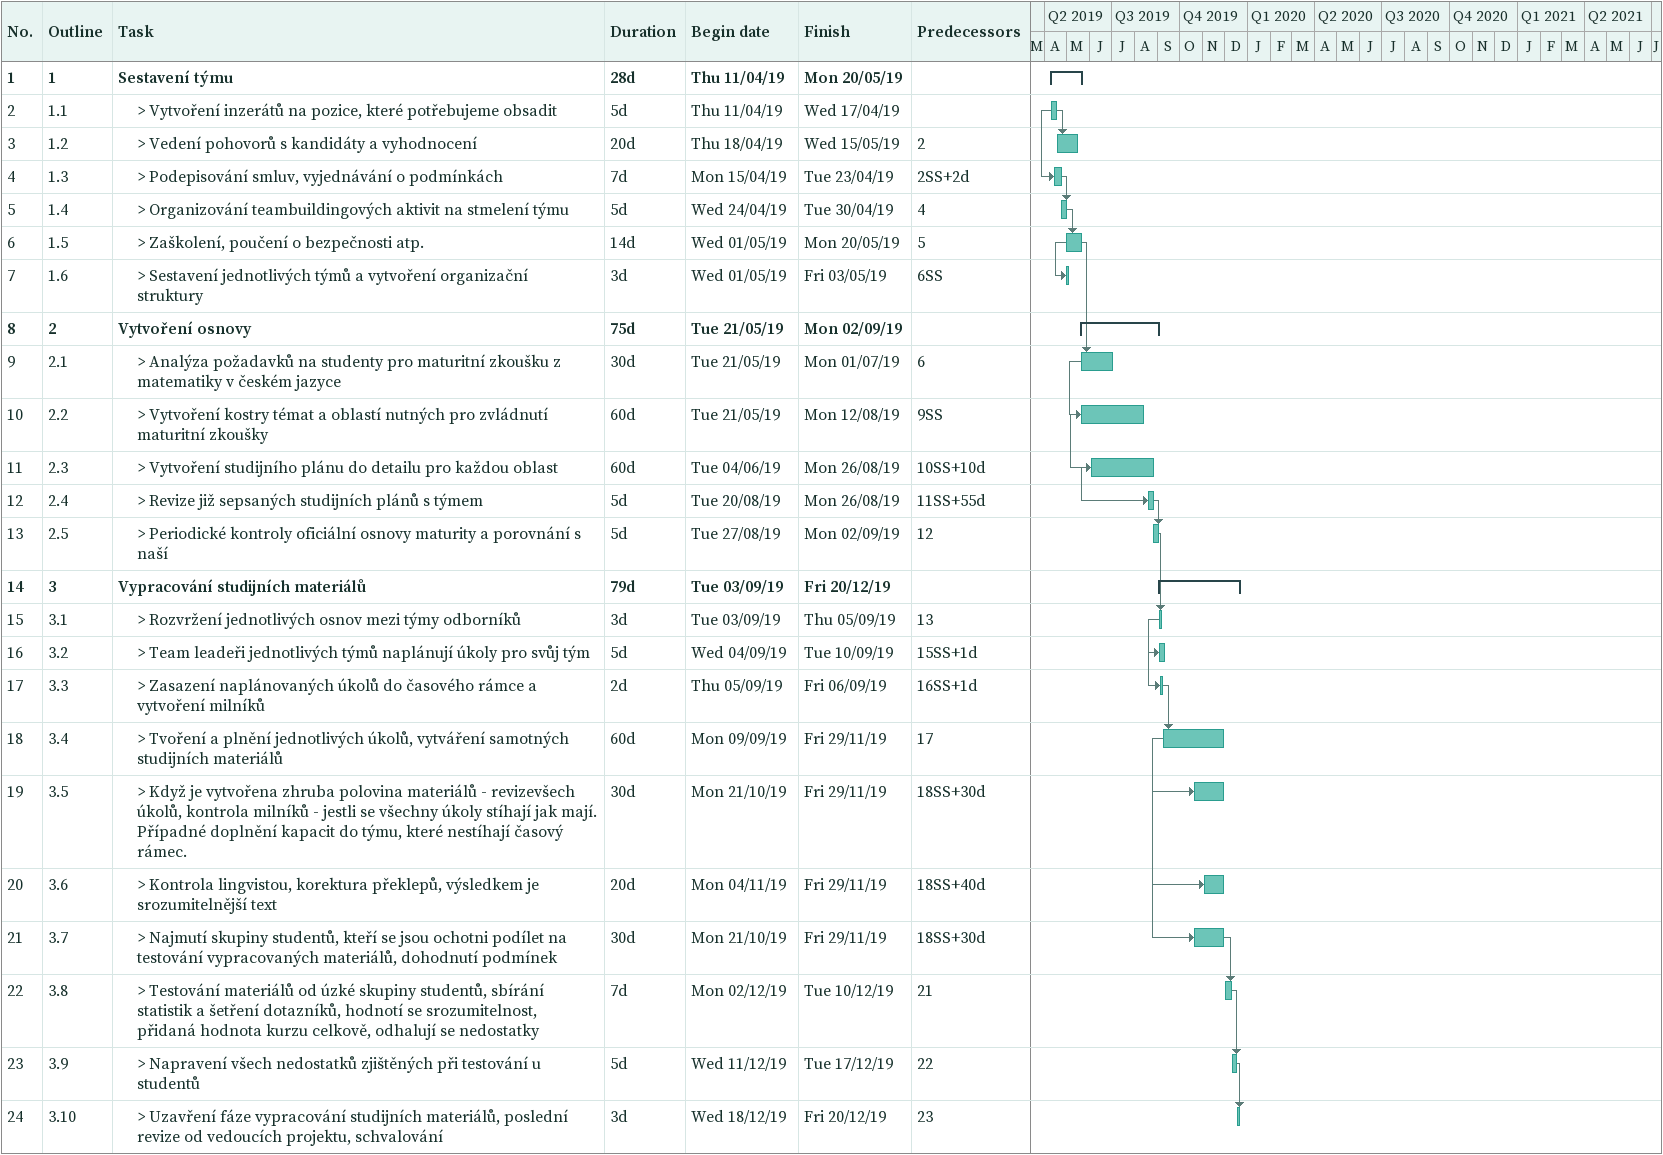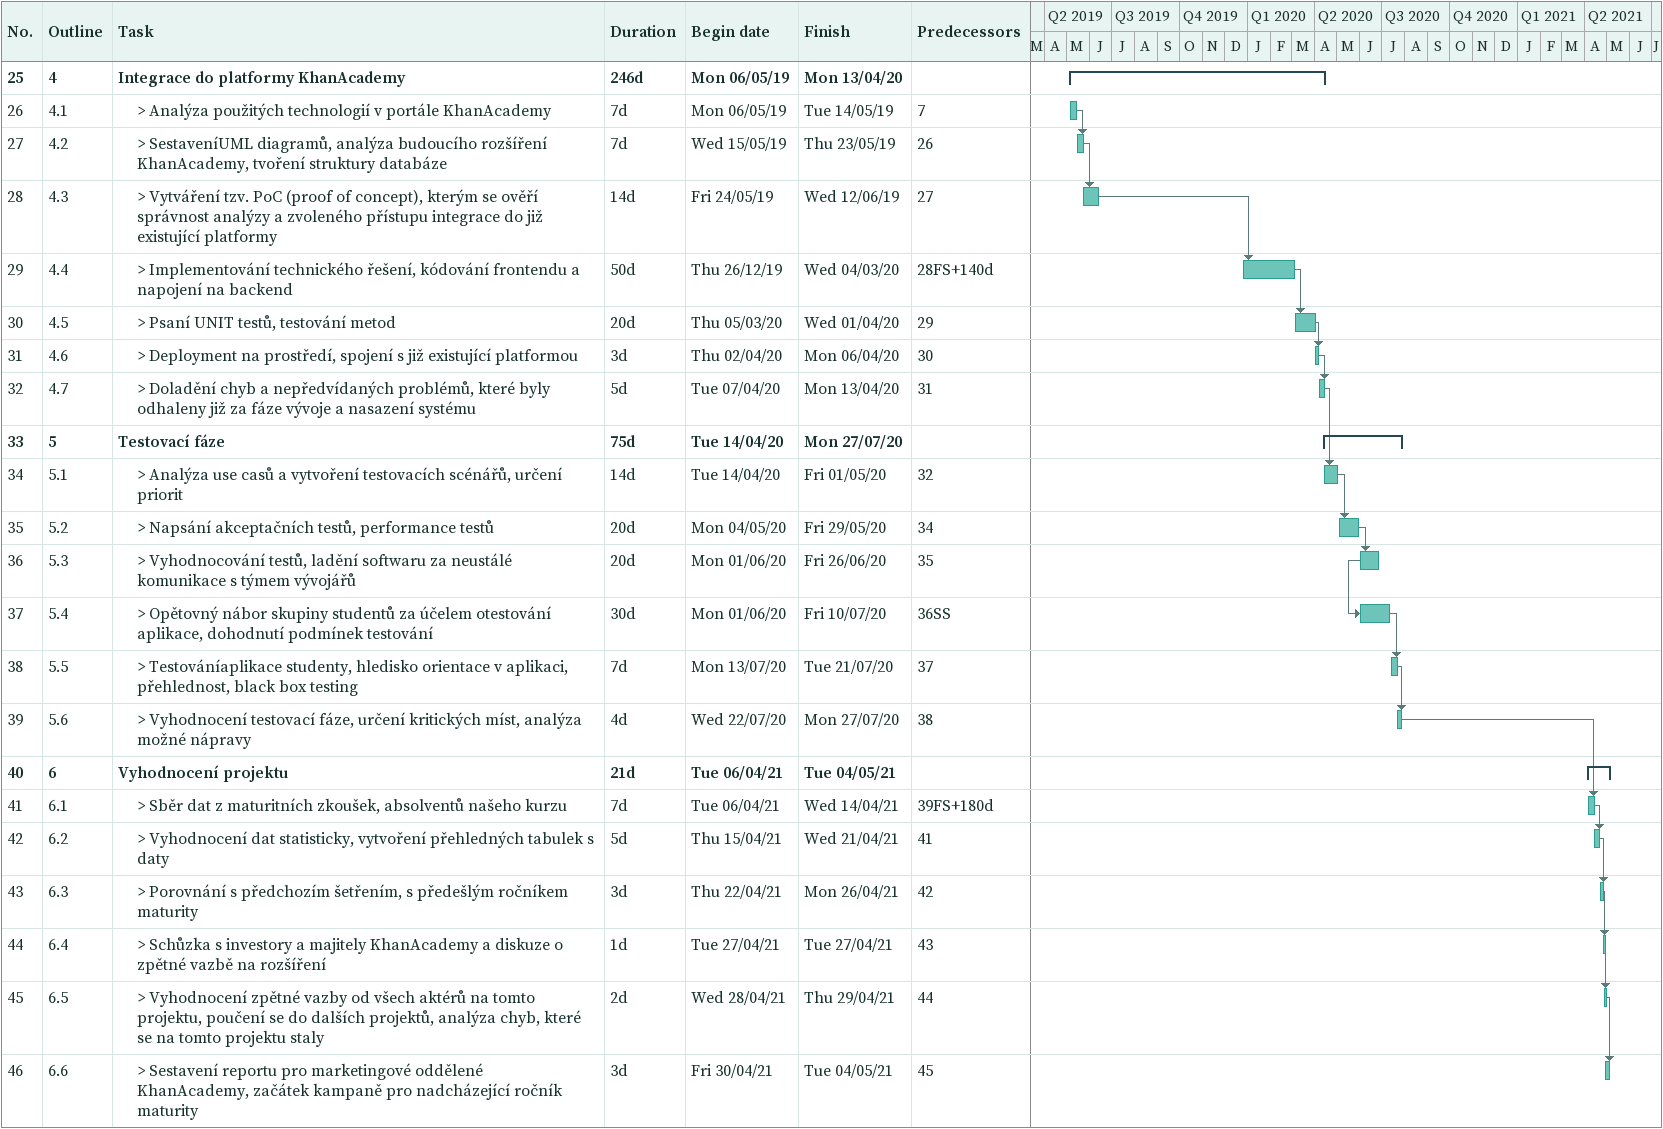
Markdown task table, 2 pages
| ID | WBS | Task | Duration | Start | Finish | Predecessors |
|---|---|---|---|---|---|---|
| 1 | 1 | **Sestavení týmu** | 28d | 2019-04-11 | 2019-05-20 |  |
| 2 | 1.1 | > Vytvoření inzerátů na pozice, které potřebujeme obsadit | 5d | 2019-04-11 | 2019-04-17 |  |
| 3 | 1.2 | > Vedení pohovorů s kandidáty a vyhodnocení | 20d | 2019-04-18 | 2019-05-15 | 2 |
| 4 | 1.3 | > Podepisování smluv, vyjednávání o podmínkách | 7d | 2019-04-15 | 2019-04-23 | 2SS+2d |
| 5 | 1.4 | > Organizování teambuildingových aktivit na stmelení týmu | 5d | 2019-04-24 | 2019-04-30 | 4 |
| 6 | 1.5 | > Zaškolení, poučení o bezpečnosti atp. | 14d | 2019-05-01 | 2019-05-20 | 5 |
| 7 | 1.6 | > Sestavení jednotlivých týmů a vytvoření organizační struktury | 3d | 2019-05-01 | 2019-05-03 | 6SS |
| 8 | 2 | **Vytvoření osnovy** | 75d | 2019-05-21 | 2019-09-02 |  |
| 9 | 2.1 | > Analýza požadavků na studenty pro maturitní zkoušku z matematiky v českém jazyce | 30d | 2019-05-21 | 2019-07-01 | 6 |
| 10 | 2.2 | > Vytvoření kostry témat a oblastí nutných pro zvládnutí maturitní zkoušky | 60d | 2019-05-21 | 2019-08-12 | 9SS |
| 11 | 2.3 | > Vytvoření studijního plánu do detailu pro každou oblast | 60d | 2019-06-04 | 2019-08-26 | 10SS+10d |
| 12 | 2.4 | > Revize již sepsaných studijních plánů s týmem | 5d | 2019-08-20 | 2019-08-26 | 11SS+55d |
| 13 | 2.5 | > Periodické kontroly oficiální osnovy maturity a porovnání s naší | 5d | 2019-08-27 | 2019-09-02 | 12 |
| 14 | 3 | **Vypracování studijních materiálů** | 79d | 2019-09-03 | 2019-12-20 |  |
| 15 | 3.1 | > Rozvržení jednotlivých osnov mezi týmy odborníků | 3d | 2019-09-03 | 2019-09-05 | 13 |
| 16 | 3.2 | > Team leadeři jednotlivých týmů naplánují úkoly pro svůj tým | 5d | 2019-09-04 | 2019-09-10 | 15SS+1d |
| 17 | 3.3 | > Zasazení naplánovaných úkolů do časového rámce a vytvoření milníků | 2d | 2019-09-05 | 2019-09-06 | 16SS+1d |
| 18 | 3.4 | > Tvoření a plnění jednotlivých úkolů, vytváření samotných studijních materiálů | 60d | 2019-09-09 | 2019-11-29 | 17 |
| 19 | 3.5 | > Když je vytvořena zhruba polovina materiálů - revizevšech úkolů, kontrola milníků - jestli se všechny úkoly stíhají jak mají. Případné doplnění kapacit do týmu, které nestíhají časový rámec. | 30d | 2019-10-21 | 2019-11-29 | 18SS+30d |
| 20 | 3.6 | > Kontrola lingvistou, korektura překlepů, výsledkem je srozumitelnější text | 20d | 2019-11-04 | 2019-11-29 | 18SS+40d |
| 21 | 3.7 | > Najmutí skupiny studentů, kteří se jsou ochotni podílet na testování vypracovaných materiálů, dohodnutí podmínek | 30d | 2019-10-21 | 2019-11-29 | 18SS+30d |
| 22 | 3.8 | > Testování materiálů od úzké skupiny studentů, sbírání statistik a šetření dotazníků, hodnotí se srozumitelnost, přidaná hodnota kurzu celkově, odhalují se nedostatky | 7d | 2019-12-02 | 2019-12-10 | 21 |
| 23 | 3.9 | > Napravení všech nedostatků zjištěných při testování u studentů | 5d | 2019-12-11 | 2019-12-17 | 22 |
| 24 | 3.10 | > Uzavření fáze vypracování studijních materiálů, poslední revize od vedoucích projektu, schvalování | 3d | 2019-12-18 | 2019-12-20 | 23 |
| 25 | 4 | **Integrace do platformy KhanAcademy** | 246d | 2019-05-06 | 2020-04-13 |  |
| 26 | 4.1 | > Analýza použitých technologií v portále KhanAcademy | 7d | 2019-05-06 | 2019-05-14 | 7 |
| 27 | 4.2 | > SestaveníUML diagramů, analýza budoucího rozšíření KhanAcademy, tvoření struktury databáze | 7d | 2019-05-15 | 2019-05-23 | 26 |
| 28 | 4.3 | > Vytváření tzv. PoC (proof of concept), kterým se ověří správnost analýzy a zvoleného přístupu integrace do již existující platformy | 14d | 2019-05-24 | 2019-06-12 | 27 |
| 29 | 4.4 | > Implementování technického řešení, kódování frontendu a napojení na backend | 50d | 2019-12-26 | 2020-03-04 | 28FS+140d |
| 30 | 4.5 | > Psaní UNIT testů, testování metod | 20d | 2020-03-05 | 2020-04-01 | 29 |
| 31 | 4.6 | > Deployment na prostředí, spojení s již existující platformou | 3d | 2020-04-02 | 2020-04-06 | 30 |
| 32 | 4.7 | > Doladění chyb a nepředvídaných problémů, které byly odhaleny již za fáze vývoje a nasazení systému | 5d | 2020-04-07 | 2020-04-13 | 31 |
| 33 | 5 | **Testovací fáze** | 75d | 2020-04-14 | 2020-07-27 |  |
| 34 | 5.1 | > Analýza use casů a vytvoření testovacích scénářů, určení priorit | 14d | 2020-04-14 | 2020-05-01 | 32 |
| 35 | 5.2 | > Napsání akceptačních testů, performance testů | 20d | 2020-05-04 | 2020-05-29 | 34 |
| 36 | 5.3 | > Vyhodnocování testů, ladění softwaru za neustálé komunikace s týmem vývojářů | 20d | 2020-06-01 | 2020-06-26 | 35 |
| 37 | 5.4 | > Opětovný nábor skupiny studentů za účelem otestování aplikace, dohodnutí podmínek testování | 30d | 2020-06-01 | 2020-07-10 | 36SS |
| 38 | 5.5 | > Testováníaplikace studenty, hledisko orientace v aplikaci, přehlednost, black box testing | 7d | 2020-07-13 | 2020-07-21 | 37 |
| 39 | 5.6 | > Vyhodnocení testovací fáze, určení kritických míst, analýza možné nápravy | 4d | 2020-07-22 | 2020-07-27 | 38 |
| 40 | 6 | **Vyhodnocení projektu** | 21d | 2021-04-06 | 2021-05-04 |  |
| 41 | 6.1 | > Sběr dat z maturitních zkoušek, absolventů našeho kurzu | 7d | 2021-04-06 | 2021-04-14 | 39FS+180d |
| 42 | 6.2 | > Vyhodnocení dat statisticky, vytvoření přehledných tabulek s daty | 5d | 2021-04-15 | 2021-04-21 | 41 |
| 43 | 6.3 | > Porovnání s předchozím šetřením, s předešlým ročníkem maturity | 3d | 2021-04-22 | 2021-04-26 | 42 |
| 44 | 6.4 | > Schůzka s investory a majitely KhanAcademy a diskuze o zpětné vazbě na rozšíření | 1d | 2021-04-27 | 2021-04-27 | 43 |
| 45 | 6.5 | > Vyhodnocení zpětné vazby od všech aktérů na tomto projektu, poučení se do dalších projektů, analýza chyb, které se na tomto projektu staly | 2d | 2021-04-28 | 2021-04-29 | 44 |
| 46 | 6.6 | > Sestavení reportu pro marketingové oddělené KhanAcademy, začátek kampaně pro nadcházející ročník maturity | 3d | 2021-04-30 | 2021-05-04 | 45 |
